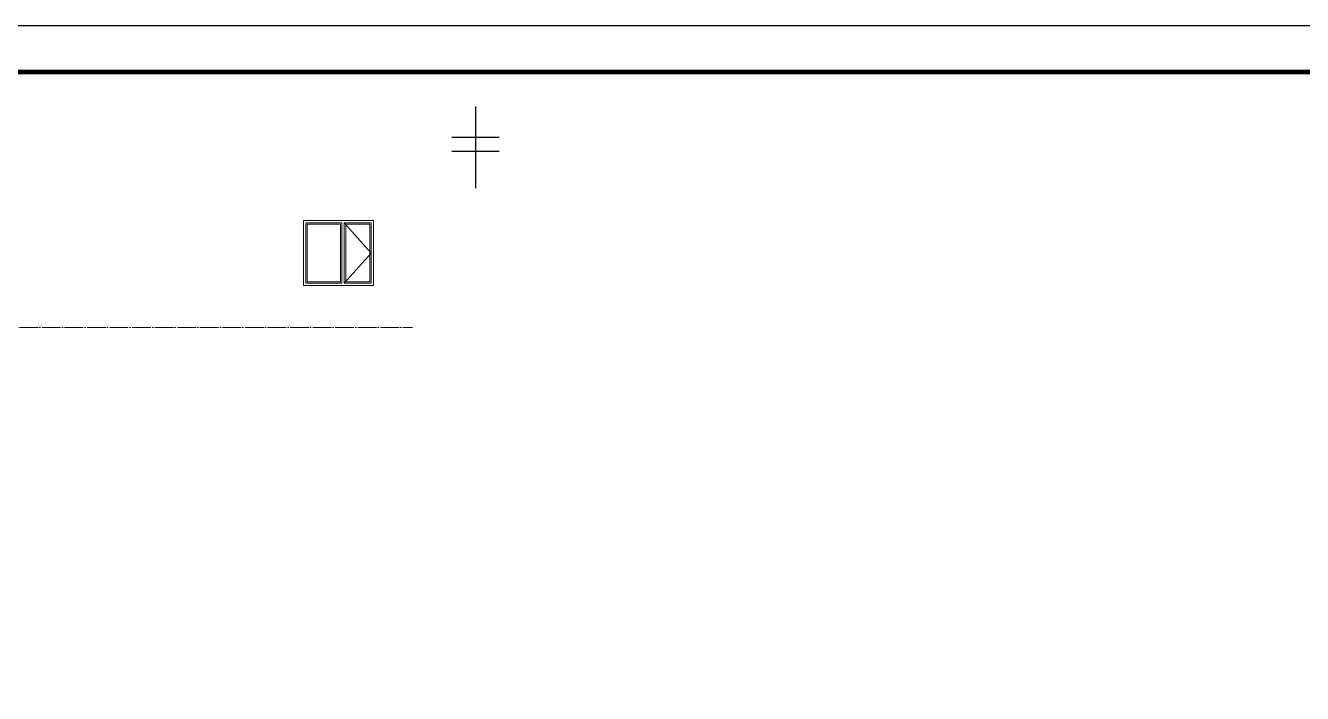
# Model space of a CAD drawing. Extents: x 27938 to 725830, y -209821 to 1628073.
# Drawn here: x 289862 to 317262, y -161770 to -147435 of the extents above; entities that cross this region are included whole.
import ezdxf

# ---------------------------------------------------------------- set-up
doc = ezdxf.new("R2010")
doc.units = 0
doc.header["$LTSCALE"] = 1000
doc.header["$MEASUREMENT"] = 0
doc.linetypes.add('DOTE', pattern=[2.42, 2, -0.2, 0.02, -0.2])
for name, color, linetype, lineweight in [('DOTE', 19, 'DOTE', 9), ('WINDOW', 144, 'Continuous', 15), ('立面-普通轮廓', 7, 'Continuous', 18), ('立面-窗开启线', 250, 'Continuous', 13)]:
    doc.layers.add(name, color=color, linetype=linetype, lineweight=lineweight)
doc.layers.add('yichutu', color=7, linetype='Continuous', true_color=0xffffff, plot=False)
doc.layers.add('图框', color=140, linetype='Continuous')

# ---------------------------------------------------------------- blocks, each defined once
blk = doc.blocks.new('TK')
at = {"layer": '图框'}
blk.add_lwpolyline([(465375, 548714), (549475, 548714), (549475, 489314), (465375, 489314)], close=True, dxfattribs=at)
blk.add_lwpolyline([(465375, 548714), (549475, 548714), (549475, 489314), (465375, 489314)], close=True, dxfattribs=at)
at = {"layer": '图框', "const_width": 100}
blk.add_lwpolyline([(548475, 490314), (548475, 547714), (467875, 547714), (467875, 490314)], close=True, dxfattribs=at)
blk = doc.blocks.new('yct-841-594-84100-59399.9999999999-100-1000.0')
at = {"layer": 'yichutu', "color": 7, "true_color": 0xffffff}
blk.add_lwpolyline([(0, 0), (0, 59400), (84100, 59400), (84100, 0)], close=True, dxfattribs=at)

msp = doc.modelspace()

# ---------------------------------------------------------------- linework, layer by layer
for p, q in [((299516.6, -149173.7), (299516.6, -150924.7)), ((299516.6, -149173.7), (299516.6, -150924.7)), ((299009.2, -149830.3), (300024, -149830.3)), ((299009.2, -149830.3), (300024, -149830.3)), ((299009.2, -150133.6), (300024, -150133.6)), ((299009.2, -150133.6), (300024, -150133.6))]:
    msp.add_line(p, q)
at = {"layer": 'DOTE', "ltscale": 0.2}
msp.add_line((271824.1, -153917.7), (298166.6, -153917.7), dxfattribs=at)
at = {"layer": 'WINDOW'}
for points in [[(295877, -151667.7), (296652, -151667.7), (296652, -152967.7), (295877, -152967.7)], [(297277, -151667.7), (296702, -151667.7), (296702, -152967.7), (297277, -152967.7)]]:
    msp.add_lwpolyline(points, close=True, dxfattribs=at)
at = {"layer": 'WINDOW', "color": 250}
for points in [[(295907, -151697.7), (296622, -151697.7), (296622, -152937.7), (295907, -152937.7)], [(297247, -151697.7), (296732, -151697.7), (296732, -152937.7), (297247, -152937.7)]]:
    msp.add_lwpolyline(points, close=True, dxfattribs=at)
at = {"layer": '立面-普通轮廓'}
msp.add_lwpolyline([(295827, -151617.7), (297327, -151617.7), (297327, -153017.7), (295827, -153017.7)], close=True, dxfattribs=at)
at = {"layer": '立面-窗开启线', "color": 4, "ltscale": 0.5}
msp.add_lwpolyline([(296702, -151667.7), (297277, -152317.7), (296702, -152967.7)], dxfattribs=at)

# ---------------------------------------------------------------- block references
msp.add_blockref('TK', (-205160.9, -696148.7))
at = {"layer": 'yichutu'}
msp.add_blockref('yct-841-594-84100-59399.9999999999-100-1000.0', (260214.1, -206835), dxfattribs=at)

doc.saveas('drawing.dxf')
